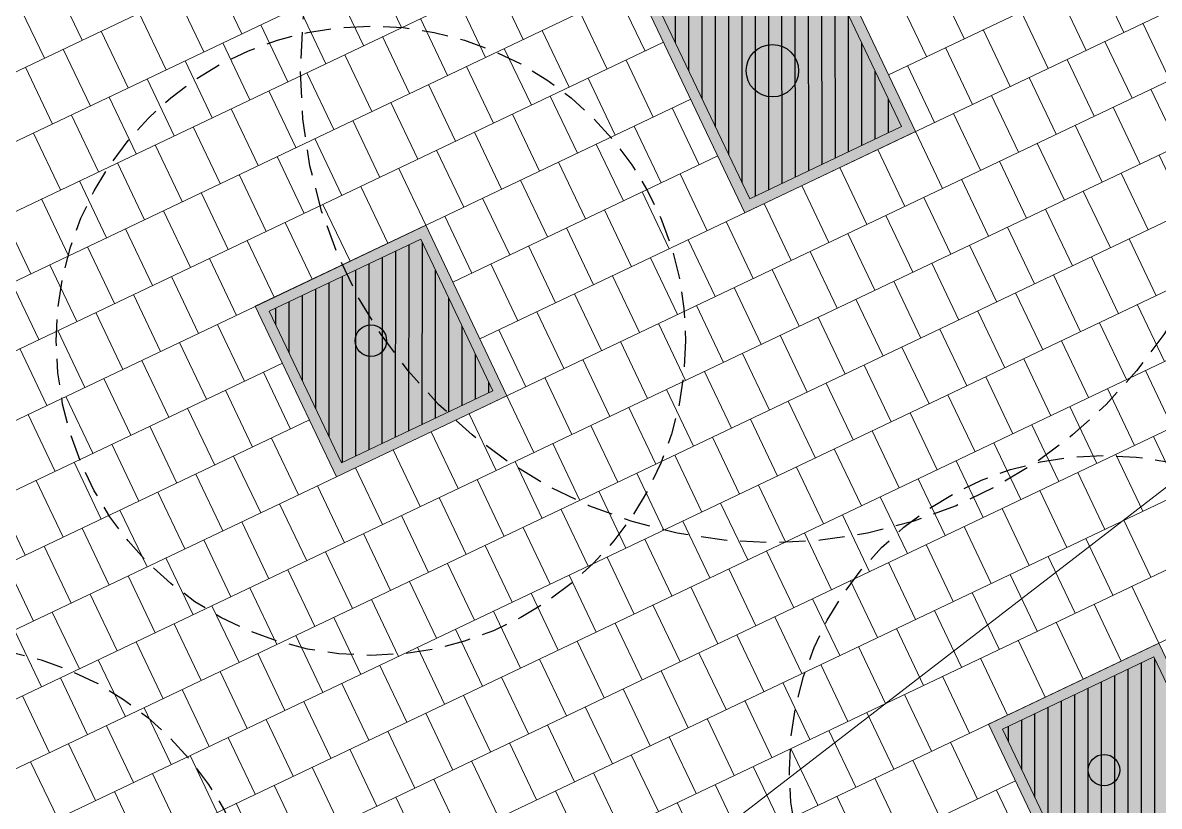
# Model space of a CAD drawing. Header units: metres. Extents: x 678805 to 1359287, y 2747329 to 5497370.
# Drawn here: x 679761.22 to 679772.05, y 2748725.15 to 2748732.62 of the extents above; entities that cross this region are included whole.
import ezdxf
from ezdxf.enums import TextEntityAlignment as Align

# ---------------------------------------------------------------- set-up
doc = ezdxf.new("R2010")
doc.units = ezdxf.units.M
doc.linetypes.add('XREF_MON_SFT_TREES$0$HIDDEN', pattern=[0.375, 0.25, -0.125])
for name, color, linetype in [('00_XREF_MON_HSC_PAVEMENT', 7, 'Continuous'), ('00_XREF_TWQ_SFT_TREES', 7, 'Continuous'), ('XREF_MON_HSC_PAVEMENT$0$03-TR-Tree Pit_Green', 74, 'Continuous'), ('XREF_MON_SFT_TREES$0$SL_TREE_CANOPY', 251, 'XREF_MON_SFT_TREES$0$HIDDEN'), ('XREF_MON_SFT_TREES$0$SL_TREE_TRUNK', 251, 'Continuous')]:
    doc.layers.add(name, color=color, linetype=linetype)
for name, color, linetype, true_color in [('02-L-Waterfeatures 01', 7, 'Continuous', 0x4da6ff), ('XREF_MON_HSC_PAVEMENT$0$03-TR-Tree Pit_White', 7, 'Continuous', 0xfcfcfc), ('XREF_MON_SFT_TREES$0$SL_TREE_ACACIA_ETBAICA', 7, 'Continuous', 0x405700), ('XREF_MON_SFT_TREES$0$SL_TREE_CERCIDIUM_FLORIDUM', 7, 'Continuous', 0xe0e000), ('XREF_MON_SFT_TREES$0$SL_TREE_ZIZIPHUS_SPINA', 7, 'Continuous', 0xc6d408)]:
    doc.layers.add(name, color=color, linetype=linetype, true_color=true_color)
for name, color, linetype, lineweight in [('XREF_MON_GENERAL_LAYOUT$0$02-L-Level Curves 0.50m', 33, 'Continuous', 5), ('XREF_MON_GENERAL_LAYOUT$0$02-L-Material Change', 251, 'Continuous', 5), ('XREF_MON_GENERAL_LAYOUT$0$04-BK-Tree Pit', 6, 'Continuous', 5), ('XREF_MON_HSC_PAVEMENT$0$04-BK-Tree Pit', 6, 'Continuous', 5)]:
    doc.layers.add(name, color=color, linetype=linetype, lineweight=lineweight)
doc.layers.add('XREF_MON_HSC_PAVEMENT$0$02-L-Joints-Paviment_07_Precast Concrete Blocks 60X40', color=7, linetype='Continuous', lineweight=5, true_color=0x999999)
doc.layers.add('XREF_MON_HSC_PAVEMENT$0$03-TR-Pavement_07_Precast Concrete Blocks 60X40', color=7, linetype='Continuous', lineweight=5, true_color=0x999999)
doc.layers.get('XREF_MON_SFT_TREES$0$SL_TREE_ACACIA_ETBAICA').off()
doc.layers.get('XREF_MON_SFT_TREES$0$SL_TREE_CERCIDIUM_FLORIDUM').off()
doc.layers.get('XREF_MON_SFT_TREES$0$SL_TREE_ZIZIPHUS_SPINA').off()
doc.styles.add('XREF_MON_GENERAL_LAYOUT$0$Standard', font='arial.ttf')

# ---------------------------------------------------------------- blocks, each defined once
blk = doc.blocks.new('XREF_MON_SFT_TREES$0$Ziziphus_spina_christi')
at = {"layer": 'XREF_MON_SFT_TREES$0$SL_TREE_CANOPY', "linetype": 'XREF_MON_SFT_TREES$0$HIDDEN'}
blk.add_circle((0, 0), 5, dxfattribs=at)
blk = doc.blocks.new('XREF_MON_SFT_TREES$0$Acacia etbaica')
h = blk.add_hatch()
h.set_pattern_fill('ANSI31', color=256, scale=0.1)
h.set_pattern_definition([(45, (0, 0), (-0.2245064030267289, 0.2245064030267289), [])])
edge = h.paths.add_edge_path()
edge.add_arc((4.440892098500626e-16, -1.110223024625157e-15), 3.000000000000001, 0, 360)
at = {"layer": 'XREF_MON_SFT_TREES$0$SL_TREE_TRUNK'}
h = blk.add_hatch(color=256, dxfattribs=at)
h.dxf.hatch_style = 1
edge = h.paths.add_edge_path()
edge.add_arc((-4.190951585769653e-09, -3.725290298461914e-09), 0.1500002332421871, 286.4511275051879, 569.1271037239628)
edge.add_arc((-2.328306436538696e-09, 2.328306436538696e-09), 0.1500002378014961, 209.127105287983, 286.4511261276718)
at = {"layer": 'XREF_MON_SFT_TREES$0$SL_TREE_CANOPY'}
blk.add_circle((0, 0), 3, dxfattribs=at)
at = {"layer": 'XREF_MON_SFT_TREES$0$SL_TREE_TRUNK'}
for radius in [0.1500002332387778, 0.150000232560115]:
    blk.add_circle((-4.190951585769653e-09, -3.725290298461914e-09), radius, dxfattribs=at)
blk = doc.blocks.new('XREF_MON_SFT_TREES$0$Cercidium.B')
h = blk.add_hatch()
h.set_pattern_fill('ANSI31', color=256, scale=0.1, angle=25.44812939262281)
h.set_pattern_definition([(70.44812939262282, (0, -4.656612873077393e-10), (-0.2991926023986827, 0.106254584230064), [])])
edge = h.paths.add_edge_path()
edge.add_arc((-3.492459654808044e-10, 4.656612873077393e-10), 4.49999999985001, 3.180554681463517e-15, 360)
at = {"layer": 'XREF_MON_SFT_TREES$0$SL_TREE_TRUNK'}
h = blk.add_hatch(color=256, dxfattribs=at)
h.dxf.hatch_style = 1
edge = h.paths.add_edge_path()
edge.add_arc((0, 0), 0.2500003876001918, 0, 360)
at = {"layer": 'XREF_MON_SFT_TREES$0$SL_TREE_CANOPY', "linetype": 'XREF_MON_SFT_TREES$0$HIDDEN'}
blk.add_circle((0, 0), 4.5, dxfattribs=at)
at = {"layer": 'XREF_MON_SFT_TREES$0$SL_TREE_TRUNK'}
blk.add_circle((0, 0), 0.2500003876001918, dxfattribs=at)
blk = doc.blocks.new('XREF_MON_SFT_TREES')
at = {"layer": 'XREF_MON_SFT_TREES$0$SL_TREE_ACACIA_ETBAICA', "rotation": 25.44812939262281}
for p in [(679764.5350638854, 2748729.587416274), (679771.5242941212, 2748725.493803715), (679760.5000312659, 2748723.680466034)]:
    blk.add_blockref('XREF_MON_SFT_TREES$0$Acacia etbaica', p, dxfattribs=at)
at = {"layer": 'XREF_MON_SFT_TREES$0$SL_TREE_CERCIDIUM_FLORIDUM'}
blk.add_blockref('XREF_MON_SFT_TREES$0$Cercidium.B', (679768.3628548011, 2748732.161294467), dxfattribs=at)
at = {"layer": 'XREF_MON_SFT_TREES$0$SL_TREE_ZIZIPHUS_SPINA', "rotation": 25.44812939262281}
blk.add_blockref('XREF_MON_SFT_TREES$0$Ziziphus_spina_christi', (679776.0317056477, 2748735.827211499), dxfattribs=at)
blk = doc.blocks.new('XREF_MON_HSC_PAVEMENT$0$ALCORQUE RECTANGULAR')
at = {"layer": 'XREF_MON_HSC_PAVEMENT$0$03-TR-Tree Pit_Green', "ltscale": 0.3}
h = blk.add_hatch(dxfattribs=at)
h.set_pattern_fill('ANSI31', color=256, scale=0.03999999999999999, angle=-45.00000000000001)
h.set_pattern_definition([(360, (-2068898.169578516, 3428624.014502435), (2.819966482547896e-17, 0.127), [])])
h.paths.add_polyline_path([(679903.3911895917, 2748647.420916078), (679902.7022038444, 2748648.8686241), (679904.6889425644, 2748649.813635629), (679905.3774637186, 2748648.366760226)])
at = {"layer": 'XREF_MON_HSC_PAVEMENT$0$03-TR-Tree Pit_White'}
h = blk.add_hatch(color=256, dxfattribs=at)
h.dxf.hatch_style = 1
h.paths.add_polyline_path([(679903.3438440745, 2748647.28768907), (679902.568918729, 2748648.915978075), (679904.7361036825, 2748649.947265984), (679905.5110289257, 2748648.318817536)])
blk = doc.blocks.new('XREF_MON_HSC_PAVEMENT$0$Escocell Quadrat')
at = {"layer": 'XREF_MON_HSC_PAVEMENT$0$03-TR-Tree Pit_Green'}
h = blk.add_hatch(dxfattribs=at)
h.set_pattern_fill('ANSI31', color=256, scale=0.04, angle=19.55137924700328)
h.set_pattern_definition([(64.55137924700327, (-1794786.014573849, -2189831.794395114), (-0.1146773140330406, 0.0545720958564666), [])])
h.paths.add_polyline_path([(-1.159394513117149, 0.3593221576884389), (-2.759394512977451, 0.3593221576884389), (-2.759394512977451, -1.240677842404693), (-1.159394512884319, -1.240677841939032)])
at = {"layer": 'XREF_MON_HSC_PAVEMENT$0$03-TR-Tree Pit_White'}
h = blk.add_hatch(color=256, dxfattribs=at)
h.dxf.hatch_style = 1
h.paths.add_polyline_path([(-2.859394513070583, 0.4593221577815711), (-1.059394513256848, 0.4593221573159099), (-1.059394513256848, -1.340677888132632), (-2.859394513070583, -1.340660555288196)])
at = {"ltscale": 0.3}
blk.add_lwpolyline([(-2.759394512977451, -1.240677842404693), (-1.15939451334998, -1.240677841939032), (-1.159394513117149, 0.3593221576884389), (-2.759394512977451, 0.3593221576884389)], close=True, dxfattribs=at)
blk = doc.blocks.new('XREF_MON_HSC_PAVEMENT')
at = {"layer": 'XREF_MON_HSC_PAVEMENT$0$02-L-Joints-Paviment_07_Precast Concrete Blocks 60X40'}
for points in [[(679764.5689704011, 2748733.113671457), (679764.8267864966, 2748732.571886573)], [(679761.5250112383, 2748732.994094384), (679761.7828273016, 2748732.452309485)], [(679763.0469920133, 2748733.053880412), (679763.3048080762, 2748732.512095512)], [(679765.7297523606, 2748733.001598858), (679765.9875685913, 2748732.459814038)], [(679769.9345144987, 2748733.009059694), (679770.1923305942, 2748732.46727481)], [(679771.4564954089, 2748733.068845522), (679771.7143115044, 2748732.527060638)], [(679762.6858020802, 2748732.882003037), (679762.9436181431, 2748732.340218137)], [(679764.2077804783, 2748732.94179406), (679764.4655965738, 2748732.400009176)], [(679766.8905529028, 2748732.889487558), (679767.1483690017, 2748732.347702675)], [(679771.0953054861, 2748732.896968125), (679771.3531215816, 2748732.355183241)], [(679761.1638213051, 2748732.822217008), (679761.4216373685, 2748732.280432109)], [(679763.8465905554, 2748732.769916662), (679764.1044066509, 2748732.228131779)], [(679765.3685624807, 2748732.829721371), (679765.6263787113, 2748732.287936551)], [(679769.5733245759, 2748732.837182297), (679769.8311406714, 2748732.295397413)], [(679762.324612147, 2748732.710125661), (679762.5824282098, 2748732.168340762)], [(679765.0073726007, 2748732.657843884), (679765.2651888314, 2748732.116059064)], [(679766.529362981, 2748732.717610159), (679766.7871790798, 2748732.175825276)], [(679770.7341155632, 2748732.725090728), (679770.9919316587, 2748732.183305844)], [(679761.9634222138, 2748732.538248286), (679762.2212382767, 2748731.996463386)], [(679763.4854006325, 2748732.598039265), (679763.743216728, 2748732.056254381)], [(679766.1681730592, 2748732.545732759), (679766.4259891581, 2748732.003947877)], [(679770.3729256404, 2748732.55321333), (679770.6307417359, 2748732.011428447)], [(679771.8949065555, 2748732.612999148), (679772.152722651, 2748732.071214264)], [(679764.6461827208, 2748732.485966397), (679764.9039989514, 2748731.944181577)], [(679771.5337166328, 2748732.441121751), (679771.7915327282, 2748731.899336867)], [(679761.6022322805, 2748732.366370911), (679761.8600483434, 2748731.824586011)], [(679763.1242107097, 2748732.426161868), (679763.3820268052, 2748731.884376985)], [(679765.8069831374, 2748732.37385536), (679766.0647992363, 2748731.832070478)], [(679770.0117357175, 2748732.381335934), (679770.269551813, 2748731.83955105)], [(679762.7630207868, 2748732.254284471), (679763.0208368823, 2748731.712499587)], [(679764.2849928407, 2748732.314088909), (679764.5428090714, 2748731.77230409)], [(679766.9677745722, 2748732.261762859), (679767.2255906677, 2748731.719977975)], [(679771.1725267099, 2748732.269244354), (679771.4303428053, 2748731.72745947)], [(679761.2410423473, 2748732.194493535), (679761.4988584102, 2748731.652708636)], [(679763.9238029608, 2748732.142211422), (679764.1816191914, 2748731.600426602)], [(679765.4457932155, 2748732.201977961), (679765.7036093144, 2748731.660193078)], [(679769.6505457947, 2748732.209458536), (679769.9083618902, 2748731.667673653)], [(679762.401830864, 2748732.082407074), (679762.6596469595, 2748731.54062219)], [(679765.0846032938, 2748732.030100562), (679765.3424193927, 2748731.488315679)], [(679766.6065846493, 2748732.089885462), (679766.8644007448, 2748731.548100578)], [(679770.811336787, 2748732.097366957), (679771.0691528824, 2748731.555582073)], [(679762.0406409411, 2748731.910529677), (679762.2984570366, 2748731.368744793)], [(679763.5626130808, 2748731.970333935), (679763.8204293115, 2748731.428549115)], [(679766.2453947264, 2748731.918008065), (679766.5032108219, 2748731.376223181)], [(679770.4501468642, 2748731.92548956), (679770.7079629597, 2748731.383704676)], [(679771.972128454, 2748731.98527396), (679772.2299445495, 2748731.443489076)], [(679763.2014232009, 2748731.798456448), (679763.4592394315, 2748731.256671628)], [(679764.723413372, 2748731.858223162), (679764.9812294708, 2748731.31643828)], [(679767.4061850387, 2748731.805917914), (679767.6640011342, 2748731.264133031)], [(679771.6109385311, 2748731.813396562), (679771.8687546266, 2748731.271611678)], [(679761.6794510183, 2748731.73865228), (679761.9372671138, 2748731.196867396)], [(679764.3622234502, 2748731.686345763), (679764.6200395491, 2748731.14456088)], [(679765.8842048036, 2748731.746130668), (679766.1420208991, 2748731.204345784)], [(679770.0889569413, 2748731.753612163), (679770.3467730368, 2748731.211827279)], [(679761.3182610954, 2748731.566774883), (679761.5760771909, 2748731.024989999)], [(679762.8402333208, 2748731.626578961), (679763.0980495515, 2748731.084794141)], [(679765.5230148807, 2748731.574253271), (679765.7808309762, 2748731.032468387)], [(679767.044995116, 2748731.634040517), (679767.3028112114, 2748731.092255633)], [(679769.7277670185, 2748731.581734765), (679769.985583114, 2748731.039949881)], [(679771.2497486082, 2748731.641519166), (679771.5075647037, 2748731.099734282)], [(679762.4790434409, 2748731.454701473), (679762.7368596715, 2748730.912916654)], [(679764.0010335284, 2748731.514468364), (679764.2588496272, 2748730.972683481)], [(679766.683805193, 2748731.462163121), (679766.9416212885, 2748730.920378237)], [(679770.8885586854, 2748731.469641768), (679771.1463747809, 2748730.927856884)], [(679765.1618249579, 2748731.402375874), (679765.4196410534, 2748730.86059099)], [(679769.3665770956, 2748731.409857369), (679769.6243931911, 2748730.868072485)], [(679772.0493495931, 2748731.357550367), (679772.3071656886, 2748730.815765483)], [(679762.117853561, 2748731.282823986), (679762.3756697916, 2748730.741039166)], [(679763.6398436065, 2748731.342590964), (679763.8976597054, 2748730.800806082)], [(679766.3226152703, 2748731.290285723), (679766.5804313658, 2748730.748500839)], [(679769.0053871728, 2748731.237979971), (679769.2632032683, 2748730.696195087)], [(679770.5273687625, 2748731.297764371), (679770.785184858, 2748730.755979487)], [(679763.2786536848, 2748731.170713565), (679763.5364697836, 2748730.628928683)], [(679764.800635035, 2748731.230498477), (679765.0584511305, 2748730.688713593)], [(679767.4834062576, 2748731.178194154), (679767.7412223531, 2748730.63640927)], [(679771.6881596702, 2748731.18567297), (679771.9459757657, 2748730.643888086)], [(679761.7566636809, 2748731.110946499), (679762.0144799115, 2748730.569161679)], [(679764.4394451122, 2748731.05862108), (679764.6972612077, 2748730.516836196)], [(679765.9614253474, 2748731.118408326), (679766.2192414429, 2748730.576623442)], [(679768.6441972499, 2748731.066102574), (679768.9020133454, 2748730.52431769)], [(679770.1661788397, 2748731.125886974), (679770.4239949352, 2748730.58410209)], [(679761.395473801, 2748730.939069012), (679761.6532900316, 2748730.397284192)], [(679762.9174637629, 2748730.998836166), (679763.1752798618, 2748730.457051283)], [(679765.6002354246, 2748730.946530929), (679765.8580515201, 2748730.404746045)], [(679767.1222163348, 2748731.006316757), (679767.3800324303, 2748730.464531873)], [(679769.8049889168, 2748730.954009577), (679770.0628050123, 2748730.412224693)], [(679771.3269697474, 2748731.013795572), (679771.5847858429, 2748730.472010688)], [(679762.5562738411, 2748730.826958767), (679762.8140899399, 2748730.285173884)], [(679764.0782551893, 2748730.886743682), (679764.3360712848, 2748730.344958798)], [(679766.7610264119, 2748730.83443936), (679767.0188425074, 2748730.292654476)], [(679768.283007327, 2748730.894225177), (679768.5408234225, 2748730.352440293)], [(679770.9657798245, 2748730.841918176), (679771.22359592, 2748730.300133292)], [(679761.034283921, 2748730.767191525), (679761.2921001517, 2748730.225406705)], [(679763.7170652666, 2748730.714866286), (679763.974881362, 2748730.173081402)], [(679765.2390455017, 2748730.774653532), (679765.4968615972, 2748730.232868648)], [(679767.9218174042, 2748730.72234778), (679768.1796334997, 2748730.180562896)], [(679769.4437989941, 2748730.78213218), (679769.7016150896, 2748730.240347296)], [(679762.1950839193, 2748730.655081367), (679762.4529000182, 2748730.113296485)], [(679766.3998364891, 2748730.662561963), (679766.6576525846, 2748730.120777079)], [(679769.0826090712, 2748730.610254783), (679769.3404251667, 2748730.068469899)], [(679770.6045899017, 2748730.670040778), (679770.8624059972, 2748730.128255894)], [(679761.8338939975, 2748730.483203968), (679762.0917100963, 2748729.941419085)], [(679763.3558753437, 2748730.542988888), (679763.6136914392, 2748730.001204005)], [(679766.0386465662, 2748730.490684566), (679766.2964626617, 2748729.948899682)], [(679767.5606274813, 2748730.550470383), (679767.8184435768, 2748730.008685499)], [(679770.2433999788, 2748730.498163381), (679770.5012160743, 2748729.956378497)], [(679771.7653808095, 2748730.557949376), (679772.023196905, 2748730.016164492)], [(679762.9946854208, 2748730.371111491), (679763.2525015163, 2748729.829326607)], [(679767.1994375585, 2748730.378592986), (679767.457253654, 2748729.836808102)], [(679768.7214191483, 2748730.438377385), (679768.9792352438, 2748729.896592502)], [(679771.4041908866, 2748730.38607198), (679771.6620069821, 2748729.844287096)], [(679761.4727040757, 2748730.311326569), (679761.7305201746, 2748729.769541686)], [(679765.6774566433, 2748730.318807168), (679765.9352727388, 2748729.777022284)], [(679768.3602292255, 2748730.266499989), (679768.618045321, 2748729.724715105)], [(679769.8822100561, 2748730.326285984), (679770.1400261516, 2748729.7845011)], [(679762.633495498, 2748730.199234094), (679762.8913115935, 2748729.65744921)], [(679766.8382476356, 2748730.206715589), (679767.0960637311, 2748729.664930705)], [(679769.5210201332, 2748730.154408587), (679769.7788362287, 2748729.612623703)], [(679771.0430009639, 2748730.214194582), (679771.3008170594, 2748729.672409698)], [(679761.1115141539, 2748730.139449169), (679761.3693302528, 2748729.597664287)], [(679767.9990393026, 2748730.094622592), (679768.2568553981, 2748729.552837708)], [(679762.2723055751, 2748730.027356697), (679762.5301216706, 2748729.485571813)], [(679766.4770577129, 2748730.034838192), (679766.7348738083, 2748729.493053308)], [(679769.1598302104, 2748729.98253119), (679769.4176463059, 2748729.440746306)], [(679770.681811041, 2748730.042317185), (679770.9396271365, 2748729.500532301)], [(679761.9111156523, 2748729.8554793), (679762.1689317478, 2748729.313694416)], [(679766.11586779, 2748729.862960794), (679766.3736838854, 2748729.321175911)], [(679767.6378493798, 2748729.922745194), (679767.8956654753, 2748729.38096031)], [(679770.3206211182, 2748729.870439788), (679770.5784372137, 2748729.328654904)], [(679771.8426019488, 2748729.930225783), (679772.1004180443, 2748729.3884409)], [(679763.0719059646, 2748729.743389149), (679763.3297220601, 2748729.201604265)], [(679767.2766594569, 2748729.750867798), (679767.5344755524, 2748729.209082914)], [(679768.7986402875, 2748729.810653793), (679769.056456383, 2748729.268868909)], [(679771.481412026, 2748729.758348386), (679771.7392281215, 2748729.216563502)], [(679761.5499257294, 2748729.683601903), (679761.8077418249, 2748729.141817019)], [(679765.7546778672, 2748729.691083397), (679766.0124939627, 2748729.149298513)], [(679768.4374503646, 2748729.638776395), (679768.6952664601, 2748729.096991512)], [(679769.9594311953, 2748729.698562391), (679770.2172472908, 2748729.156777507)], [(679761.1887358066, 2748729.511724506), (679761.4465519021, 2748728.969939622)], [(679762.7107160417, 2748729.571511752), (679762.9685321372, 2748729.029726868)], [(679766.9154695341, 2748729.5789904), (679767.1732856296, 2748729.037205516)], [(679769.5982412724, 2748729.526684994), (679769.8560573679, 2748728.98490011)], [(679771.1202221031, 2748729.586470989), (679771.3780381986, 2748729.044686105)], [(679762.349526119, 2748729.399634355), (679762.6073422144, 2748728.857849471)], [(679766.5542796112, 2748729.407113003), (679766.8120957067, 2748728.865328119)], [(679768.0762604418, 2748729.466898999), (679768.3340765373, 2748728.925114115)], [(679770.7590321802, 2748729.414593592), (679771.0168482757, 2748728.872808708)], [(679763.5103171063, 2748729.287542786), (679763.7681332018, 2748728.745757902)], [(679767.7150705189, 2748729.295021601), (679767.9728866144, 2748728.753236718)], [(679769.2370513496, 2748729.354807597), (679769.4948674451, 2748728.813022713)], [(679771.9198227952, 2748729.302502806), (679772.1776388987, 2748728.760717926)], [(679761.988336196, 2748729.227756958), (679762.2461522915, 2748728.685972074)], [(679766.1930896884, 2748729.235235606), (679766.4509057839, 2748728.693450722)], [(679768.8758614267, 2748729.182930199), (679769.1336775222, 2748728.641145315)], [(679770.3978422574, 2748729.242716195), (679770.6556583529, 2748728.700931311)], [(679763.1491271835, 2748729.115665389), (679763.406943279, 2748728.573880505)], [(679767.3538805961, 2748729.123144204), (679767.6116966916, 2748728.58135932)], [(679770.0366523345, 2748729.070838798), (679770.29446843, 2748728.529053914)], [(679771.5586328749, 2748729.130625403), (679771.8164489784, 2748728.588840523)], [(679761.6271462732, 2748729.055879561), (679761.8849623686, 2748728.514094677)], [(679765.8318997655, 2748729.063358209), (679766.089715861, 2748728.521573325)], [(679768.5146715039, 2748729.011052803), (679768.7724875994, 2748728.469267919)], [(679761.2659563504, 2748728.884002164), (679761.5237724459, 2748728.34221728)], [(679762.7879372606, 2748728.943787992), (679763.0457533561, 2748728.402003108)], [(679765.4707098426, 2748728.891480812), (679765.7285259381, 2748728.349695928)], [(679766.9926906732, 2748728.951266808), (679767.2505067687, 2748728.409481924)], [(679769.6754624117, 2748728.898961401), (679769.9332785072, 2748728.357176517)], [(679771.1974429545, 2748728.958748001), (679771.455259058, 2748728.416963121)], [(679762.4267473377, 2748728.771910595), (679762.6845634332, 2748728.230125711)], [(679766.6315007504, 2748728.77938941), (679766.8893168459, 2748728.237604526)], [(679768.153481581, 2748728.839175405), (679768.4112976765, 2748728.297390522)], [(679770.8362530343, 2748728.786870598), (679771.0940691378, 2748728.245085718)], [(679763.58753833, 2748728.659819015), (679763.8453544255, 2748728.118034131)], [(679765.1095199198, 2748728.719603415), (679765.3673360153, 2748728.177818531)], [(679767.7922916582, 2748728.667298008), (679768.0501077537, 2748728.125513124)], [(679769.3142724888, 2748728.727084003), (679769.5720885843, 2748728.185299119)], [(679771.9970442273, 2748728.674778597), (679772.2548603228, 2748728.132993713)], [(679762.0655574149, 2748728.600033198), (679762.3233735104, 2748728.058248314)], [(679764.748329997, 2748728.547726018), (679765.0061460924, 2748728.005941134)], [(679766.2703108275, 2748728.607512013), (679766.528126923, 2748728.065727129)], [(679768.953082566, 2748728.555206607), (679769.2108986615, 2748728.013421723)], [(679770.475063114, 2748728.614993196), (679770.7328792175, 2748728.073208316)], [(679761.704367492, 2748728.4281558), (679761.9621835875, 2748727.886370916)], [(679763.2263484072, 2748728.487941618), (679763.4841645027, 2748727.946156734)], [(679765.9091209046, 2748728.435634616), (679766.1669370001, 2748727.893849732)], [(679767.4311017353, 2748728.495420611), (679767.6889178308, 2748727.953635728)], [(679770.1138731936, 2748728.443115794), (679770.3716892971, 2748727.901330913)], [(679771.6358543045, 2748728.5029012), (679771.8936704, 2748727.961116316)], [(679762.8651584843, 2748728.316064221), (679763.1229745798, 2748727.774279337)], [(679764.3871400742, 2748728.375848621), (679764.6449561696, 2748727.834063737)], [(679767.0699118124, 2748728.323543214), (679767.3277279079, 2748727.78175833)], [(679768.5918926431, 2748728.383329209), (679768.8497087386, 2748727.841544325)], [(679771.2746643816, 2748728.331023803), (679771.5324804771, 2748727.789238919)], [(679761.3431775692, 2748728.256278403), (679761.6009936647, 2748727.714493519)], [(679764.0259501513, 2748728.203971223), (679764.2837662468, 2748727.662186339)], [(679765.5479309818, 2748728.263757219), (679765.8057470773, 2748727.721972335)], [(679768.2307027203, 2748728.211451812), (679768.4885188158, 2748727.669666928)], [(679769.7526832734, 2748728.271238391), (679770.0104993769, 2748727.729453511)], [(679762.5039685614, 2748728.144186824), (679762.7617846569, 2748727.60240194)], [(679766.7087218896, 2748728.151665817), (679766.9665379851, 2748727.609880933)], [(679769.3914933531, 2748728.099360988), (679769.6493094566, 2748727.557576108)], [(679770.9134744589, 2748728.159146406), (679771.1712905543, 2748727.617361522)], [(679760.9819876463, 2748728.084401006), (679761.2398037418, 2748727.542616122)], [(679763.6647602285, 2748728.032093826), (679763.922576324, 2748727.490308942)], [(679765.186741059, 2748728.091879822), (679765.4445571544, 2748727.550094938)], [(679767.8695127974, 2748728.039574415), (679768.1273288929, 2748727.497789531)], [(679770.552284536, 2748727.987269009), (679770.8101006314, 2748727.445484125)], [(679762.1427786386, 2748727.972309426), (679762.4005947341, 2748727.430524542)], [(679764.8255511362, 2748727.920002425), (679765.0833672317, 2748727.378217541)], [(679766.3475319667, 2748727.97978842), (679766.6053480622, 2748727.438003536)], [(679769.0303034327, 2748727.927483586), (679769.2881195362, 2748727.385698706)], [(679761.7815887157, 2748727.80043203), (679762.0394048112, 2748727.258647146)], [(679763.3035703056, 2748727.860216429), (679763.5613864011, 2748727.318431546)], [(679765.986342044, 2748727.807911023), (679766.2441581395, 2748727.266126139)], [(679767.5083228745, 2748727.867697018), (679767.76613897, 2748727.325912134)], [(679770.191094613, 2748727.815391612), (679770.4489107085, 2748727.273606728)], [(679771.7130754438, 2748727.875177607), (679771.9708915392, 2748727.333392723)], [(679762.9423803827, 2748727.688339032), (679763.2001964782, 2748727.146554148)], [(679764.4643612133, 2748727.748125028), (679764.7221773088, 2748727.206340144)], [(679767.1471329518, 2748727.695819621), (679767.4049490473, 2748727.154034737)], [(679768.6691135124, 2748727.755606184), (679768.9269296159, 2748727.213821304)], [(679771.351885521, 2748727.70330021), (679771.6097016165, 2748727.161515326)], [(679761.420398793, 2748727.628554632), (679761.6782148884, 2748727.086769748)], [(679764.1031712905, 2748727.576247631), (679764.360987386, 2748727.034462747)], [(679765.6251521211, 2748727.636033626), (679765.8829682166, 2748727.094248742)], [(679768.3079235922, 2748727.583728781), (679768.5657396957, 2748727.041943901)], [(679769.8299046903, 2748727.643514215), (679770.0877207858, 2748727.101729331)], [(679761.05920887, 2748727.456677235), (679761.3170249655, 2748726.914892351)], [(679762.5811904599, 2748727.516461635), (679762.8390065554, 2748726.974676751)], [(679765.2639621983, 2748727.464156229), (679765.5217782938, 2748726.922371345)], [(679766.7859430289, 2748727.523942224), (679767.0437591244, 2748726.98215734)], [(679769.4687147674, 2748727.471636817), (679769.7265308629, 2748726.929851933)], [(679770.9906955981, 2748727.531422813), (679771.2485116936, 2748726.989637929)], [(679762.220000537, 2748727.344584238), (679762.4778166325, 2748726.802799354)], [(679763.7419813676, 2748727.404370233), (679763.9997974631, 2748726.862585349)], [(679766.4247531061, 2748727.352064827), (679766.6825692016, 2748726.810279943)], [(679767.9467336718, 2748727.411851379), (679768.2045497753, 2748726.870066499)], [(679770.6295056753, 2748727.359545416), (679770.8873217708, 2748726.817760532)], [(679763.3807914448, 2748727.232492836), (679763.6386075403, 2748726.690707952)], [(679764.9027722754, 2748727.292278832), (679765.1605883709, 2748726.750493948)], [(679767.5855437515, 2748727.239973976), (679767.843359855, 2748726.698189096)], [(679769.1075248446, 2748727.299759421), (679769.3653409401, 2748726.757974537)], [(679771.7902958038, 2748727.247455651), (679772.0481118993, 2748726.705670767)], [(679761.8588106142, 2748727.172706841), (679762.1166267097, 2748726.630921957)], [(679764.5415823526, 2748727.120401435), (679764.7993984481, 2748726.578616551)], [(679766.0635631832, 2748727.18018743), (679766.3213792787, 2748726.638402546)], [(679768.7463349217, 2748727.127882023), (679769.0041510172, 2748726.586097139)], [(679770.2683157524, 2748727.187668019), (679770.5261318479, 2748726.645883135)], [(679763.0196015219, 2748727.060615439), (679763.2774176174, 2748726.518830555)], [(679767.2243538313, 2748727.068096574), (679767.4821699348, 2748726.526311694)], [(679769.9071258295, 2748727.015790622), (679770.164941925, 2748726.474005738)], [(679771.4291058809, 2748727.075578255), (679771.6869219764, 2748726.533793371)], [(679761.4976206913, 2748727.000829444), (679761.7554367868, 2748726.45904456)], [(679764.1803924297, 2748726.948524037), (679764.4382085252, 2748726.406739153)], [(679765.7023732604, 2748727.008310033), (679765.9601893559, 2748726.466525149)], [(679768.3851449989, 2748726.956004626), (679768.6429610944, 2748726.414219742)], [(679771.0679159581, 2748726.903700857), (679771.3257320536, 2748726.361915973)], [(679761.1364307685, 2748726.828952047), (679761.394246864, 2748726.287167163)], [(679762.658411599, 2748726.888738042), (679762.9162276945, 2748726.346953158)], [(679765.3411833375, 2748726.836432636), (679765.598999433, 2748726.294647752)], [(679766.8631639109, 2748726.896219172), (679767.1209800144, 2748726.354434291)], [(679769.5459359067, 2748726.843913225), (679769.8037520022, 2748726.302128341)], [(679762.2972216762, 2748726.716860645), (679762.5550377717, 2748726.175075761)], [(679763.8192025068, 2748726.77664664), (679764.0770186023, 2748726.234861756)], [(679766.5019739906, 2748726.724341769), (679766.7597900941, 2748726.182556889)], [(679768.023955076, 2748726.784127229), (679768.2817711715, 2748726.242342345)], [(679770.7067260352, 2748726.73182346), (679770.9645421307, 2748726.190038576)], [(679763.458012584, 2748726.604769243), (679763.7158286795, 2748726.062984359)], [(679764.9799934146, 2748726.664555239), (679765.2378095101, 2748726.122770355)], [(679767.6627651531, 2748726.612249832), (679767.9205812486, 2748726.070464948)], [(679769.1847459838, 2748726.672035827), (679769.4425620793, 2748726.130250943)], [(679761.9360317533, 2748726.544983248), (679762.1938478488, 2748726.003198364)], [(679764.6188034918, 2748726.492677841), (679764.8766195873, 2748725.950892957)], [(679766.1407840704, 2748726.552464367), (679766.3986001739, 2748726.010679487)], [(679768.823556061, 2748726.500158431), (679769.0813721565, 2748725.958373547)], [(679770.3455361123, 2748726.559946063), (679770.6033522078, 2748726.018161179)], [(679761.5748418305, 2748726.373105851), (679761.832657926, 2748725.831320967)], [(679763.0968226611, 2748726.432891846), (679763.3546387566, 2748725.891106962)], [(679765.77959415, 2748726.380586964), (679766.0374102535, 2748725.838802084)], [(679767.3015752303, 2748726.440372435), (679767.5593913258, 2748725.898587551)], [(679769.9843461895, 2748726.388068666), (679770.242162285, 2748725.846283782)], [(679762.7356327383, 2748726.261014449), (679762.9934488338, 2748725.719229565)], [(679764.2576135689, 2748726.320800444), (679764.5154296644, 2748725.77901556)], [(679766.9403853074, 2748726.268495038), (679767.1982014029, 2748725.726710154)], [(679768.4623661381, 2748726.328281033), (679768.7201822336, 2748725.786496149)], [(679761.2136519076, 2748726.201228454), (679761.4714680031, 2748725.65944357)], [(679763.8964236461, 2748726.148923047), (679764.1542397416, 2748725.607138163)], [(679765.4184042297, 2748726.208709562), (679765.6762203332, 2748725.666924682)], [(679768.1011762153, 2748726.156403636), (679768.3589923108, 2748725.614618752)], [(679769.6231562666, 2748726.216191269), (679769.8809723621, 2748725.674406385)], [(679762.3744428154, 2748726.089137052), (679762.6322589109, 2748725.547352168)], [(679765.0572143095, 2748726.036832159), (679765.315030413, 2748725.495047279)], [(679766.5791953846, 2748726.096617641), (679766.8370114801, 2748725.554832757)], [(679769.2619663437, 2748726.044313872), (679769.5197824392, 2748725.502528988)], [(679763.5352337232, 2748725.97704565), (679763.7930498187, 2748725.435260766)], [(679767.7399862924, 2748725.984526239), (679767.9978023879, 2748725.442741355)], [(679762.0132528926, 2748725.917259655), (679762.2710689881, 2748725.375474771)], [(679764.6960243891, 2748725.864954757), (679764.9538404926, 2748725.323169877)], [(679766.2180054617, 2748725.924740244), (679766.4758215572, 2748725.38295536)], [(679768.900776421, 2748725.872436475), (679769.1585925164, 2748725.330651591)], [(679761.6520629697, 2748725.745382258), (679761.9098790652, 2748725.203597374)], [(679763.1740438004, 2748725.805168253), (679763.4318598959, 2748725.263383369)], [(679765.856815539, 2748725.752862846), (679766.1146316344, 2748725.211077963)], [(679767.3787963695, 2748725.812648842), (679767.636612465, 2748725.270863958)], [(679770.0615688824, 2748725.760341808), (679770.3193849779, 2748725.218556924)], [(679762.8128538775, 2748725.633290856), (679763.070669973, 2748725.091505972)], [(679764.3348344688, 2748725.693077354), (679764.5926505723, 2748725.151292474)], [(679767.0176064468, 2748725.640771445), (679767.2754225422, 2748725.098986561)], [(679768.539586498, 2748725.700559078), (679768.7974025935, 2748725.158774194)], [(679761.2908730468, 2748725.573504861), (679761.5486891423, 2748725.031719977)], [(679763.9736445486, 2748725.521199952), (679764.2314606521, 2748724.979415072)], [(679765.495625616, 2748725.580985449), (679765.7534417115, 2748725.039200565)], [(679768.1783965753, 2748725.528681681), (679768.4362126708, 2748724.986896797)], [(679769.7003789596, 2748725.588464411), (679769.9581950551, 2748725.046679527)], [(679762.4516639546, 2748725.461413459), (679762.7094800501, 2748724.919628575)], [(679765.1344356932, 2748725.409108052), (679765.3922517886, 2748724.867323169)], [(679766.6564165239, 2748725.468894048), (679766.9142326193, 2748724.927109164)], [(679769.3391890367, 2748725.416587014), (679769.5970051322, 2748724.87480213)], [(679762.0904740319, 2748725.289536062), (679762.3482901274, 2748724.747751178)], [(679763.6124546282, 2748725.34932255), (679763.8702707317, 2748724.807537669)], [(679766.2952266011, 2748725.29701665), (679766.5530426966, 2748724.755231766)], [(679767.8172066524, 2748725.356804284), (679768.0750227479, 2748724.8150194)], [(679770.4999791702, 2748725.30449724), (679770.7577952656, 2748724.762712356)], [(679763.2512647079, 2748725.177445147), (679763.5090808114, 2748724.635660267)], [(679764.7732457704, 2748725.237230655), (679765.0310618659, 2748724.695445771)], [(679767.4560167295, 2748725.184926887), (679767.713832825, 2748724.643142003)], [(679768.9779991138, 2748725.244709617), (679769.2358152093, 2748724.702924733)]]:
    blk.add_lwpolyline(points, dxfattribs=at)
at = {"layer": 'XREF_MON_HSC_PAVEMENT$0$03-TR-Pavement_07_Precast Concrete Blocks 60X40'}
for p, q in [((679723.4966978448, 2748714.233312952), (679963.8018516428, 2748828.585961258)), ((679723.7545187701, 2748713.691530366), (679904.3494525873, 2748799.630215519)), ((679713.8990121263, 2748708.337176045), (679904.6072905781, 2748799.088441052)), ((679748.6753878117, 2748720.899190179), (679897.1384263396, 2748791.547452868)), ((679712.4787606655, 2748703.010036496), (679894.6437896636, 2748789.695873922)), ((679717.042453815, 2748704.517264863), (679892.1491529823, 2748787.844294972)), ((679736.987777701, 2748713.344062461), (679889.654516298, 2748785.99271602)), ((679761.2647236796, 2748724.232124456), (679887.1598796234, 2748784.141137074)), ((679714.1568330516, 2748707.795393459), (679851.408960512, 2748773.108783591)), ((679765.5740918379, 2748729.605150823), (679837.089696602, 2748763.636875365)), ((679761.5225446048, 2748723.69034187), (679831.6142545283, 2748757.044485663)), ((679746.24918918, 2748715.75782663), (679820.6020129292, 2748751.139682452)), ((679746.5070101055, 2748715.216044045), (679809.5897713291, 2748745.234879239)), ((679744.4246126843, 2748713.560635049), (679801.4369167774, 2748740.690756297)), ((679769.4699610766, 2748732.12352635), (679775.2489928445, 2748734.873561365)), ((679755.2291045539, 2748726.675751592), (679767.3259119951, 2748732.432190625)), ((679755.4869242768, 2748726.133968435), (679767.5837642085, 2748731.890422928)), ((679765.3162709125, 2748730.146933409), (679767.8416164222, 2748731.34865523)), ((679755.7447440004, 2748725.592185276), (679763.6909162588, 2748729.373485124)), ((679748.4175680884, 2748721.440973337), (679763.9487371842, 2748728.831702538)), ((679748.9883058293, 2748715.067863414), (679770.6805774269, 2748725.39044146))]:
    blk.add_line(p, q, dxfattribs=at)
at = {"layer": 'XREF_MON_HSC_PAVEMENT$0$04-BK-Tree Pit'}
for name, p, rotation in [('XREF_MON_HSC_PAVEMENT$0$ALCORQUE RECTANGULAR', (3428417.015463936, 2068828.2379221), 90), ('XREF_MON_HSC_PAVEMENT$0$Escocell Quadrat', (679766.2124210667, 2748730.72919088), 25.44862075299672), ('XREF_MON_HSC_PAVEMENT$0$Escocell Quadrat', (679773.2020835342, 2748726.746144485), 25.44862075299672)]:
    blk.add_blockref(name, p, dxfattribs=dict(at, rotation=rotation))
blk = doc.blocks.new('XREF_MON_GENERAL_LAYOUT$0$ALCORQUE RECTANGULAR')
blk.add_lwpolyline([(679903.3910631917, 2748647.421189263), (679902.7023302435, 2748648.868350914), (679904.6888161644, 2748649.813908814), (679905.3775901177, 2748648.366487041)], close=True)
at = {"layer": 'XREF_MON_GENERAL_LAYOUT$0$02-L-Material Change'}
blk.add_lwpolyline([(679903.3438421336, 2748647.287693149), (679902.5689206708, 2748648.915973995), (679904.7360313635, 2748649.947401842), (679905.5109527239, 2748648.318961552)], close=True, dxfattribs=at)
blk = doc.blocks.new('XREF_MON_GENERAL_LAYOUT$0$Escocell Quadrat')
at = {"ltscale": 0.3}
blk.add_lwpolyline([(-2.759394512977451, -1.240677842404693), (-1.15939451334998, -1.240677841939032), (-1.159394513117149, 0.3593221576884389), (-2.759394512977451, 0.3593221576884389)], close=True, dxfattribs=at)
at = {"layer": 'XREF_MON_GENERAL_LAYOUT$0$02-L-Material Change', "ltscale": 0.3}
blk.add_lwpolyline([(-2.859394513070583, -1.340677842032164), (-1.059394513256848, -1.340677842032164), (-1.059394513256848, 0.4593221573159099), (-2.859394513070583, 0.4593221577815711)], close=True, dxfattribs=at)
blk = doc.blocks.new('XREF_MON_GENERAL_LAYOUT')
at = {"layer": 'XREF_MON_GENERAL_LAYOUT$0$02-L-Level Curves 0.50m', "ltscale": 0.3}
blk.add_lwpolyline([(679839.6287598035, 2748782.535521131), (679845.2687723525, 2748784.554933149), (679715.5301596854, 2748684.592182026)], dxfattribs=at)
at = {"layer": 'XREF_MON_GENERAL_LAYOUT$0$04-BK-Tree Pit'}
for name, p, rotation in [('XREF_MON_GENERAL_LAYOUT$0$ALCORQUE RECTANGULAR', (3428417.015463936, 2068828.2379221), 90), ('XREF_MON_GENERAL_LAYOUT$0$Escocell Quadrat', (679766.2124210667, 2748730.72919088), 25.44862075299672), ('XREF_MON_GENERAL_LAYOUT$0$Escocell Quadrat', (679773.2020835342, 2748726.746144485), 25.44862075299672)]:
    blk.add_blockref(name, p, dxfattribs=dict(at, rotation=rotation))
at = {"style": 'XREF_MON_GENERAL_LAYOUT$0$Standard'}
for tag, height, rotation, p in [('604,00', 1, 330.2642936667779, (679905.770310239, 2748776.557787406)), ('603,00', 1, 330.2642936667779, (679901.860927013, 2748753.477248972)), ('600,00', 1, 133.8259836638873, (679944.5968217494, 2748745.152639077)), ('602,00', 1, 330.2642936667779, (679883.3191980837, 2748738.726865312)), ('601,00', 1, 117.8905743169221, (679920.9720408977, 2748732.870057053)), ('601,00', 1, 330.2642936667779, (679864.7774691544, 2748723.976481652)), ('600,00', 1, 40.88332108062335, (679777.4053656742, 2748705.443575754, 1.169999999973397)), ('602,00', 1, 330.2642936667779, (679941.2749349186, 2748705.483031567)), ('601,00', 1, 40.88332108062335, (679701.7983696235, 2748703.888586182, 1.169999999973397)), ('598,00', 0.9999999999999999, 62.09100844466732, (679810.2666232066, 2748702.618736548)), ('600,00', 1, 330.2642936667779, (679877.7814736818, 2748691.131234986)), ('600,00', 0.9999999999999999, 19.55108886768879, (679920.4438211058, 2748685.495504646)), ('601,00', 1, 330.2642936667779, (679934.8129193163, 2748683.803636156)), ('599,00', 1, 330.2642936667779, (679854.5671008349, 2748679.061113989)), ('600,00', 1, 88.39282059591216, (679743.9134691327, 2748675.571576328)), ('599,00', 0.9999999999999998, 20.60862043003912, (679924.2598928241, 2748675.216416284)), ('601,00', 1, 88.39282059591216, (679728.0345944045, 2748671.317844195, -2)), ('602,00', 1, 88.39282059591216, (679711.8257639392, 2748665.966083916, -1)), ('603,00', 1, 88.39282059591216, (679695.6151318625, 2748660.611015213)), ('599,00', 1, 40.88332108062335, (679788.8072719976, 2748655.829159783, 1.169999999973397)), ('601,00', 1, 40.88332108062335, (679627.6123405045, 2748644.602575284, 1.169999999973397)), ('603,00', 0.9999999999999999, 41.70580600405471, (679702.4989019763, 2748628.484392532, 1.169999999925494)), ('600,00', 1, 40.88332108062335, (679645.924961585, 2748597.926138933, 1.169999999973397)), ('599,00', 1, 34.22767859632935, (679673.5743901337, 2748555.136007577, 5.33999999991769))]:
    blk.add_attdef(tag, text='', height=height, rotation=rotation, dxfattribs=at).set_placement(p, align=Align.MIDDLE)
at = {"ltscale": 0.3, "style": 'XREF_MON_GENERAL_LAYOUT$0$Standard'}
for tag, height, rotation, p in [('603,50', 1, 330.2642936667779, (679911.500620042, 2748760.570188188)), ('602,50', 1, 330.2642936667779, (679892.8646878856, 2748745.846442295)), ('600,50', 1, 133.8259836638873, (679933.0482653556, 2748738.729379551)), ('601,50', 1, 330.2642936667779, (679873.5807466183, 2748731.671495228)), ('601,50', 0.9999999999999999, 101.285674792814, (679909.5220062692, 2748726.945334854)), ('602,50', 1, 330.2642936667779, (679948.6248547818, 2748713.859774644)), ('600,50', 1, 39.60595393010205, (679743.242567131, 2748706.971262414)), ('600,50', 1, 330.2642936667779, (679880.2659989139, 2748702.726026631)), ('600,50', 0.9999999999999999, 17.35374479888441, (679917.6150982407, 2748690.553931213)), ('599,50', 1, 330.2642936667779, (679867.1974978975, 2748684.716235158)), ('599,50', 0.9999999999999999, 18.89438680505554, (679921.7103896159, 2748680.578430657)), ('599,50', 1, 39.60595393010205, (679778.9914550197, 2748677.241243556)), ('600,50', 1, 88.39282059591216, (679735.9248694875, 2748673.586085743)), ('601,50', 1, 88.39282059591216, (679719.9062925801, 2748668.580993867)), ('602,50', 1, 88.39282059591216, (679703.4737899266, 2748663.451811911)), ('598,50', 1, 330.2642936667779, (679861.7651457089, 2748662.396830559)), ('601,50', 1, 39.60595393010205, (679610.5132742386, 2748662.061190253)), ('600,00', 0.9999999999999999, 41.70580600405471, (679752.30764285, 2748637.685423907)), ('601,00', 0.9999999999999999, 41.70580600405471, (679736.0440844187, 2748634.537594622)), ('599,00', 0.9999999999999999, 35.08346035422691, (679763.0433427037, 2748634.41500971, 1.169999999925494)), ('602,00', 0.9999999999999999, 41.70580600405471, (679720.1743132578, 2748633.095905716, 1.169999999925494)), ('600,00', 0.9999999999999999, 35.08346035422691, (679747.0628417195, 2748629.903108784, 1.169999999925494)), ('601,00', 0.9999999999999999, 35.08346035422691, (679731.2455695962, 2748625.23889635, 1.169999999925494)), ('600,50', 1, 39.60595393010205, (679636.919713499, 2748621.33866227)), ('602,00', 0.9999999999999999, 35.08346035422691, (679715.3997742002, 2748620.639385471, 1.169999999925494)), ('599,50', 1, 28.76039513677905, (679659.4816038228, 2748574.323313434))]:
    blk.add_attdef(tag, text='', height=height, rotation=rotation, dxfattribs=at).set_placement(p, align=Align.MIDDLE)

msp = doc.modelspace()

# ---------------------------------------------------------------- block references
at = {"layer": '00_XREF_MON_HSC_PAVEMENT'}
msp.add_blockref('XREF_MON_HSC_PAVEMENT', (0, 0), dxfattribs=at)
at = {"layer": '00_XREF_TWQ_SFT_TREES'}
msp.add_blockref('XREF_MON_SFT_TREES', (0, 0), dxfattribs=at)
at = {"layer": '02-L-Waterfeatures 01', "color": 18, "true_color": 0x000000}
msp.add_blockref('XREF_MON_GENERAL_LAYOUT', (0, 0), dxfattribs=at)

doc.saveas('drawing.dxf')
